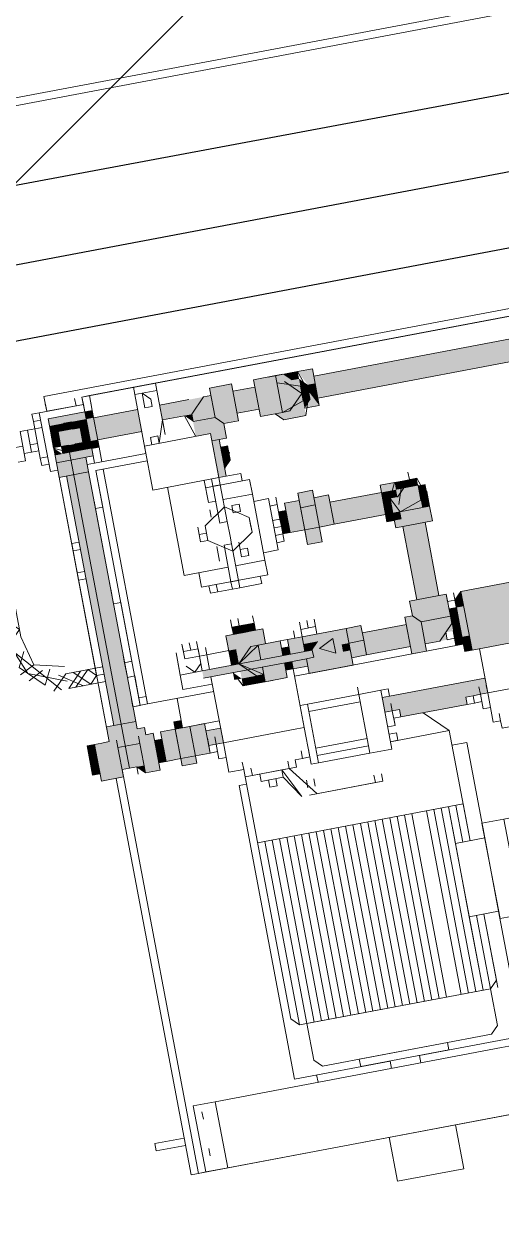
# Model space of a CAD drawing. Extents: x 407440 to 411585, y 6041728 to 6045069.
# Drawn here: x 408199.51 to 408203.18, y 6044202.07 to 6044211.25 of the extents above; entities that cross this region are included whole.
import ezdxf

# ---------------------------------------------------------------- set-up
doc = ezdxf.new("R2010")
doc.units = 0
doc.header["$LTSCALE"] = 5
doc.linetypes.add('foc-TIELINE', pattern=[1.875, 1.25, -0.625])
doc.layers.add('P-PROPOSED-EXISTING-H', color=59, linetype='Continuous')
doc.layers.add('T-TIE', color=201, linetype='foc-TIELINE')

# ---------------------------------------------------------------- blocks, each defined once
blk = doc.blocks.new('P-RIG-877')
at = {"layer": 'T-TIE', "linetype": 'ByBlock', "lineweight": 25}
for points in [[(3.2261, -24.2129), (3.1113, -24.2129), (3.1113, -19.4254), (2.5143, -19.4254), (2.5143, -19.1499), (2.5143, -19.3106), (3.2261, -19.3106), (3.2261, -33.0186), (1.791, -33.0186)], [(6.8884, -20.7457), (6.8884, -19.3106), (3.2261, -19.3106), (3.2261, -33.0186), (4.2364, -33.0186)], [(3.2261, -24.3851), (3.3409, -24.3851), (3.3409, -27.1864), (4.6267, -27.1864), (4.6267, -27.3012), (3.3409, -27.3012), (3.3409, -32.9038), (4.1905, -32.9038), (4.1905, -33.0186), (5.0286, -33.3286), (5.0171, -33.3286), (5.0286, -33.3286)], [(0.9873, -33.3286), (0.9988, -33.3286), (1.8369, -33.0186), (1.8369, -32.8923), (3.0998, -32.8923), (3.1113, -27.6112), (1.8025, -27.6112), (1.8025, -27.4963), (3.1113, -27.4963), (3.1113, -25.3609), (3.2261, -25.3609)]]:
    blk.add_lwpolyline(points, dxfattribs=at)
at = {"layer": 'T-TIE', "linetype": 'ByBlock', "lineweight": 18}
for points in [[(3.5475, -30.4469), (3.4557, -30.4469), (3.4557, -30.378), (3.4557, -30.3895), (3.4557, -30.4354), (3.4327, -30.4354), (3.4327, -27.5308), (3.5016, -27.5308), (3.4557, -27.5308), (3.4442, -27.5308)], [(3.4327, -27.5308), (3.4327, -30.4354), (3.4557, -30.4354), (3.4557, -30.3895), (3.4442, -30.3895)], [(4.6497, -30.4354), (4.6497, -27.5308), (3.8805, -27.5308), (3.9494, -27.5308), (4.6497, -27.5308), (4.6497, -28.2082), (4.5464, -28.2082), (4.5464, -28.2426), (4.5464, -28.6903), (4.6497, -28.6903), (4.6497, -28.2426), (4.6497, -28.2082)], [(3.892, -27.5308), (4.6497, -27.5308), (4.6497, -30.4354), (4.0297, -30.4354)], [(3.4442, -30.3665), (3.4442, -30.378), (3.4442, -27.5882), (3.4327, -27.5882)], [(3.4672, -30.3665), (3.4442, -30.3665), (3.4442, -27.6915), (3.4442, -27.6686), (3.4442, -27.6571), (3.4442, -27.5882), (3.4672, -27.5882), (3.4557, -27.5997)], [(2.0665, -31.1128), (2.0665, -27.7834), (2.985, -27.7834), (2.985, -32.1116), (2.0665, -32.1116), (2.0665, -32.0772)], [(4.6497, -29.8958), (4.6497, -29.9303), (4.6497, -30.378), (4.5464, -30.378), (4.5464, -29.9303), (4.5464, -29.8958), (4.6497, -29.8958), (4.6497, -28.7248), (4.5464, -28.7248), (4.5464, -28.6903), (4.6497, -28.6903), (4.6497, -28.7248)], [(3.846, -29.184), (3.846, -29.8614)], [(3.9379, -29.184), (3.9379, -29.8614)], [(3.4787, -30.0221), (3.4787, -29.6318)], [(3.5131, -30.0221), (3.5131, -29.6318)], [(4.0986, -29.7466), (4.0871, -29.7466), (4.0527, -29.7466), (4.0412, -29.7466), (4.0527, -29.7466), (4.0642, -29.7466), (4.0642, -29.8384), (4.0527, -29.8384), (4.0527, -29.8499), (4.0068, -29.8499), (4.0068, -29.7351)], [(4.2019, -29.8614), (4.2019, -29.8384), (4.3627, -29.8384), (4.3627, -29.8614), (4.2019, -29.8614), (4.2019, -29.8958), (4.3512, -29.8958), (4.3512, -29.8614)], [(3.9379, -29.8499), (4.0068, -29.8499), (4.0068, -29.8614), (3.9953, -29.8614)], [(3.9838, -29.9991), (3.9838, -29.8499)], [(4.0297, -29.8614), (4.0297, -29.8499), (4.0297, -29.8614), (4.0068, -29.8614), (4.0068, -29.8499), (3.9953, -29.8499)], [(4.0183, -29.8729), (4.0068, -29.8729), (4.0183, -29.8729), (4.0183, -29.8614), (4.0183, -29.8729), (4.0183, -29.8843), (4.0068, -29.8843), (4.0068, -29.8729), (4.0068, -29.8614), (4.0068, -29.8729)], [(3.846, -29.8729), (3.869, -29.8729), (3.8575, -29.8729), (3.8575, -29.8843), (3.846, -29.8843), (3.846, -29.9417), (3.869, -29.9417)], [(3.869, -29.8843), (3.869, -29.8729), (3.8805, -29.8729), (3.8805, -29.8843), (3.846, -29.8843)], [(3.869, -29.8729), (3.8575, -29.8729)], [(3.869, -29.8729), (3.8575, -29.8729)], [(3.869, -29.8729), (3.8575, -29.8729)], [(3.869, -29.8729), (3.8575, -29.8729)], [(3.9034, -29.8843), (3.9149, -29.8843), (3.9264, -29.8843), (3.9264, -29.8729), (3.8805, -29.8729)], [(3.9034, -29.8958), (3.9149, -29.8958), (3.9149, -29.8843), (3.9149, -29.8729), (3.9034, -29.8729), (3.9149, -29.8729), (3.9034, -29.8729), (3.9149, -29.8729), (3.9034, -29.8729), (3.9149, -29.8729), (3.9034, -29.8729)], [(3.6853, -29.9303), (3.6624, -29.9073), (3.6853, -29.8843), (3.7083, -29.8843), (3.7312, -29.8843), (3.7312, -29.9417), (3.7083, -29.9417), (3.7083, -29.8843)], [(3.6968, -29.8843), (3.6624, -29.8958), (3.6624, -29.9188), (3.6968, -29.9303)], [(3.846, -29.8958), (3.7312, -29.8958)], [(3.8805, -29.9303), (3.8805, -29.8843), (3.892, -29.8843), (3.9149, -29.9073), (3.9149, -29.9303)], [(3.9149, -29.8843), (3.9034, -29.8843), (3.9149, -29.8843)], [(4.0183, -29.8843), (4.0183, -29.9877), (4.0068, -29.9877)], [(4.0757, -29.9188), (4.0757, -29.8958), (4.2249, -29.8958)], [(4.2134, -29.8958), (4.2019, -29.8958)], [(4.5464, -30.0566), (4.5349, -30.0566), (4.5349, -29.8958), (4.3397, -29.8958)], [(3.6624, -29.9073), (3.6509, -29.9073)], [(3.6624, -29.9188), (3.6624, -29.9303), (3.6624, -29.9532), (3.7198, -29.9532), (3.7198, -29.9417)], [(4.0297, -30.2747), (4.0297, -30.2632), (4.0297, -30.2747), (4.0068, -30.2747), (4.0068, -30.2632), (4.0527, -30.2632), (4.0527, -30.2402), (4.0642, -30.2402), (4.443, -30.2402), (4.4545, -30.2288), (4.4545, -29.9303), (4.4545, -30.2173), (4.5119, -30.2173), (4.5234, -30.2058), (4.5234, -29.9417), (4.5119, -29.9303), (4.4545, -29.9303), (4.443, -29.9188), (4.3397, -29.9188), (4.4545, -29.9188), (4.3397, -29.9188)], [(4.0527, -29.9188), (4.0183, -29.9532)], [(4.0527, -30.0106), (4.0527, -29.9188), (4.2249, -29.9188), (4.1675, -29.9188), (4.1675, -30.2402)], [(4.2249, -29.9188), (4.1675, -29.9188)], [(3.846, -29.9303), (3.7312, -29.9303)], [(4.2249, -29.9303), (4.1675, -29.9303)], [(4.4545, -29.9303), (4.3397, -29.9303)], [(3.7083, -30.0336), (3.7083, -29.9532), (3.6738, -29.9532), (3.6738, -30.0336)], [(3.7083, -29.9417), (3.6853, -29.9417)], [(3.8805, -30.0221), (3.8805, -29.9532)], [(3.9149, -30.0221), (3.9149, -29.9532)], [(4.2249, -29.9417), (4.1675, -29.9417), (4.4545, -29.9417), (4.3397, -29.9417)], [(4.4545, -29.9532), (4.1675, -29.9532)], [(4.4545, -29.9647), (4.1675, -29.9647)], [(4.4545, -29.9762), (4.1675, -29.9762)], [(3.9723, -29.9991), (3.9723, -30.0106), (3.9723, -30.0451), (4.0527, -30.0451), (4.0642, -30.0451), (4.0642, -30.1254), (4.0642, -30.1369), (4.0527, -30.1369), (4.0068, -30.1369), (4.0068, -30.1484), (4.0068, -30.2632), (4.0068, -30.2747), (3.9953, -30.2747)], [(4.0642, -30.0451), (4.0642, -30.0106), (3.9723, -30.0106), (3.9723, -29.9991), (3.9838, -29.9991), (3.9838, -30.0106), (3.9838, -29.9991), (3.9838, -30.0106)], [(4.0183, -29.9991), (4.0297, -29.9991), (4.0297, -30.0106), (4.0297, -29.9991), (4.0068, -29.9991), (4.0068, -30.0106), (4.0068, -29.9991), (3.9953, -29.9991)], [(4.0412, -29.9991), (4.0412, -30.0106), (4.0412, -29.9991), (4.0527, -29.9991)], [(4.0527, -29.9991), (4.0527, -30.0106), (4.0527, -29.9991)], [(4.4545, -29.9991), (4.1675, -29.9991), (4.4545, -29.9991)], [(4.4545, -30.0106), (4.1675, -30.0106)], [(3.4672, -30.0451), (3.4672, -30.0221), (3.5246, -30.0221), (3.5246, -30.0451)], [(3.869, -30.0451), (3.869, -30.0221), (3.892, -30.0221), (3.892, -30.0451)], [(3.892, -30.0221), (3.9149, -30.0221), (3.9149, -30.0451)], [(4.6497, -30.0221), (4.7186, -30.0221)], [(4.6497, -30.1254), (4.7186, -30.1254), (4.7186, -30.0221), (4.7186, -30.1254)], [(3.4672, -30.091), (3.4672, -30.0451), (3.5016, -30.0336), (3.5361, -30.0451), (3.5361, -30.0795), (3.5246, -30.091)], [(3.5016, -30.0451), (3.5246, -30.068), (3.5246, -30.0795), (3.4672, -30.0795), (3.4672, -30.068)], [(3.4672, -30.0795), (3.4672, -30.114), (3.5246, -30.114), (3.5246, -30.0795), (3.5131, -30.0451), (3.4901, -30.0451), (3.4787, -30.0795)], [(3.4901, -30.0451), (3.5016, -30.0451), (3.4787, -30.068)], [(3.6624, -30.0566), (3.6624, -30.0336), (3.7083, -30.0336), (3.7083, -30.0566), (3.7083, -30.0795), (3.7083, -30.1025)], [(3.892, -30.114), (3.869, -30.114), (3.869, -30.0451), (3.9264, -30.0451), (3.9264, -30.114), (3.9034, -30.114)], [(4.0642, -30.1254), (3.9723, -30.1254), (3.9723, -30.0451), (3.9609, -30.0451)], [(3.9723, -30.1369), (3.9723, -30.1254), (3.9723, -30.0451)], [(3.9838, -30.1254), (3.9838, -30.0451)], [(4.0412, -30.1254), (4.0412, -30.0451)], [(4.0527, -30.1254), (4.0527, -30.0451)], [(4.0986, -30.0336), (4.1101, -30.0336), (4.1101, -30.1484), (4.1101, -30.0451), (4.0986, -30.0451)], [(4.1101, -30.0336), (4.1101, -30.0451)], [(4.4545, -30.0336), (4.1675, -30.0336)], [(4.4545, -30.0451), (4.1675, -30.0451), (4.4545, -30.0451)], [(3.6738, -30.0566), (3.6738, -30.0795)], [(4.4545, -30.0566), (4.1675, -30.0566), (4.4545, -30.0566)], [(3.6509, -30.0795), (3.6624, -30.0795), (3.7198, -30.0795), (3.7083, -30.0795)], [(3.6624, -30.0795), (3.6624, -30.1025), (3.7083, -30.1025), (3.7083, -30.114), (3.7083, -30.1254)], [(3.6738, -30.114), (3.6738, -30.1025)], [(3.8575, -30.114), (3.8575, -30.091), (3.846, -30.091), (3.8575, -30.091), (3.869, -30.091)], [(3.8575, -30.1025), (3.846, -30.1025)], [(3.9034, -30.1025), (3.892, -30.1025), (3.892, -30.114), (3.892, -30.2747), (3.8805, -30.2747)], [(3.8805, -30.1025), (3.892, -30.1025), (3.9034, -30.1025), (3.9034, -30.114), (3.9034, -30.2747)], [(4.5464, -30.1025), (4.5349, -30.1025), (4.5349, -30.2517), (4.0757, -30.2517), (4.0757, -30.2402)], [(4.4545, -30.091), (4.1675, -30.091), (4.4545, -30.091)], [(4.4545, -30.1025), (4.1675, -30.1025)], [(3.4787, -30.1484), (3.4787, -30.114)], [(3.5131, -30.1484), (3.5131, -30.114)], [(3.6509, -30.114), (3.6624, -30.114), (3.6853, -30.114)], [(3.6624, -30.114), (3.6624, -30.1254), (3.6624, -30.114)], [(3.6853, -30.1254), (3.6853, -30.114), (3.6968, -30.114), (3.7083, -30.114), (3.7198, -30.114), (3.7198, -30.1254)], [(3.6968, -30.114), (3.6968, -30.1254)], [(3.869, -30.114), (3.869, -30.1369), (3.892, -30.1369)], [(3.9034, -30.1369), (3.9149, -30.1369), (3.9149, -30.114)], [(4.4545, -30.114), (4.1675, -30.114), (4.4545, -30.114)], [(3.7312, -30.1484), (3.7312, -30.1254), (3.6509, -30.1254), (3.6509, -30.1484)], [(3.8575, -30.1254), (3.869, -30.1254)], [(3.8805, -30.1484), (3.8805, -30.1369), (3.869, -30.1369), (3.869, -30.1484), (3.892, -30.1484)], [(3.9149, -30.1484), (3.9149, -30.1369), (4.0068, -30.1369), (3.9953, -30.1369)], [(4.0642, -30.2402), (4.0642, -30.1599), (4.0527, -30.1599), (4.0527, -30.1484), (4.0527, -30.1369), (4.0412, -30.1369)], [(4.1101, -30.1369), (4.0642, -30.1714), (4.0642, -30.1828), (4.1101, -30.1599), (4.0757, -30.1828), (4.0757, -30.2173), (4.0642, -30.2173)], [(4.0986, -30.1369), (4.0871, -30.1369)], [(4.4545, -30.1369), (4.1675, -30.1369)], [(3.5475, -30.1943), (3.5475, -30.1714), (3.5246, -30.1714), (3.5246, -30.1484), (3.4672, -30.1484), (3.4672, -30.1828), (3.5131, -30.1828)], [(3.6394, -30.1484), (3.6164, -30.1484), (3.6164, -30.2173)], [(3.6394, -30.1943), (3.6394, -30.1484), (3.7427, -30.1484), (3.7427, -30.1943)], [(3.7427, -30.2517), (3.7657, -30.2517), (3.7657, -30.1484), (3.7427, -30.1484)], [(3.869, -30.1484), (3.869, -30.1828), (3.892, -30.1828)], [(3.9034, -30.1828), (3.9264, -30.1828), (3.9264, -30.1484), (3.9034, -30.1484)], [(4.0527, -30.1484), (4.0412, -30.1484)], [(4.0986, -30.1484), (4.0871, -30.1484)], [(4.1101, -30.1484), (4.1101, -30.1484)], [(4.4545, -30.1484), (4.1675, -30.1484)], [(3.5246, -30.1714), (3.5131, -30.1828), (3.5131, -30.2173), (3.5016, -30.2173), (3.4787, -30.1943), (3.4787, -30.1828)], [(3.5935, -30.1828), (3.5705, -30.1714), (3.559, -30.1828)], [(3.5935, -30.1943), (3.6049, -30.1943), (3.6049, -30.1599)], [(3.6164, -30.1599), (3.6049, -30.1599), (3.6164, -30.1599)], [(3.6624, -30.1828), (3.6624, -30.1714), (3.6509, -30.1714), (3.6509, -30.1828), (3.6624, -30.1828), (3.6509, -30.1828)], [(3.6853, -30.1599), (3.6968, -30.1599), (3.6853, -30.1599)], [(3.7198, -30.1828), (3.7312, -30.1828), (3.7312, -30.1714), (3.7198, -30.1714), (3.7198, -30.1828), (3.7083, -30.1828)], [(3.7657, -30.1599), (3.7772, -30.1599), (3.7772, -30.1943), (3.7657, -30.1943), (3.7657, -30.2058), (3.7772, -30.2058)], [(3.7772, -30.1599), (3.7657, -30.1599), (3.7772, -30.1599)], [(3.869, -30.1714), (3.846, -30.1714), (3.846, -30.2288), (3.8805, -30.2288), (3.8805, -30.2173)], [(3.9264, -30.1714), (3.9264, -30.2173), (3.9034, -30.2288)], [(4.4545, -30.1599), (4.1675, -30.1599)], [(4.4545, -30.1714), (4.1675, -30.1714)], [(3.5361, -30.2976), (3.5361, -30.1943), (3.6049, -30.1943), (3.6049, -30.2976), (3.5361, -30.2976), (3.5475, -30.2976), (3.4557, -30.2976), (3.4442, -30.2976), (3.4442, -30.2632), (3.4557, -30.2632)], [(3.6049, -30.1828), (3.5475, -30.1828)], [(3.5705, -30.1828), (3.5705, -30.1828)], [(3.5705, -30.1828), (3.5705, -30.1828)], [(3.6049, -30.2058), (3.6164, -30.2058), (3.6738, -30.2058), (3.6738, -30.1943), (3.6164, -30.1943), (3.6049, -30.1943)], [(3.6164, -30.2058), (3.6164, -30.1943), (3.6164, -30.2058)], [(3.7083, -30.1943), (3.6968, -30.1943), (3.6738, -30.1943), (3.6968, -30.1943)], [(3.7772, -30.1943), (3.7772, -30.2058), (3.7772, -30.2288), (3.7772, -30.2402), (3.7657, -30.2402)], [(3.8231, -30.2058), (3.8346, -30.2058), (3.8346, -30.1828), (3.8231, -30.1828), (3.8346, -30.1828), (3.846, -30.1828)], [(3.8346, -30.1828), (3.846, -30.1828), (3.8346, -30.1828)], [(3.846, -30.1943), (3.8346, -30.1943), (3.8346, -30.1828), (3.846, -30.1828), (3.8346, -30.1828)], [(4.0642, -30.1828), (4.0757, -30.1828), (4.0642, -30.1828), (4.0642, -30.2288), (4.0527, -30.2288)], [(4.0757, -30.1943), (4.0871, -30.1943), (4.0871, -30.2058), (4.0757, -30.2058)], [(4.0757, -30.1943), (4.0871, -30.1943), (4.0757, -30.1943)], [(4.0871, -30.1943), (4.0871, -30.2058)], [(4.4545, -30.1828), (4.1675, -30.1828)], [(4.4545, -30.1943), (4.1675, -30.1943)], [(3.6049, -30.2173), (3.6394, -30.2173), (3.6394, -30.2058)], [(3.7427, -30.2058), (3.7427, -30.2747), (3.6049, -30.2747)], [(3.8346, -30.2058), (3.846, -30.2058)], [(4.4545, -30.2058), (4.1675, -30.2058)], [(3.4787, -30.2632), (3.4787, -30.2173)], [(3.5361, -30.2173), (3.5016, -30.2288), (3.5016, -30.2632), (3.5361, -30.2747), (3.5246, -30.2747), (3.5246, -30.2862), (3.5361, -30.2862)], [(3.6624, -30.2173), (3.6509, -30.2173)], [(3.6738, -30.2402), (3.6853, -30.2402), (3.6968, -30.2402), (3.6968, -30.2288), (3.6853, -30.2288), (3.6853, -30.2402)], [(3.7198, -30.2173), (3.7312, -30.2173), (3.7198, -30.2173), (3.7083, -30.2173)], [(3.7772, -30.2288), (3.7657, -30.2288)], [(3.846, -30.2173), (3.8346, -30.2173), (3.8231, -30.2173)], [(3.8805, -30.2632), (3.869, -30.2632), (3.892, -30.2632), (3.869, -30.2632), (3.869, -30.2288)], [(3.892, -30.2288), (3.8805, -30.2288)], [(4.4545, -30.2173), (4.1675, -30.2173), (4.4545, -30.2173)], [(4.4545, -30.2288), (4.1675, -30.2288), (4.4545, -30.2288)], [(4.5464, -30.2173), (4.5349, -30.2173)], [(3.4557, -30.2976), (3.4557, -30.2632), (3.5246, -30.2632)], [(3.5131, -30.2632), (3.5016, -30.2632)], [(3.559, -30.3665), (3.9264, -30.3665), (3.9264, -30.2632), (3.9264, -30.3665), (3.9149, -30.3665), (3.9149, -30.378), (3.9264, -30.378), (3.559, -30.378), (3.6164, -30.378), (3.6164, -30.3895), (3.6049, -30.3895)], [(3.8575, -30.2632), (3.869, -30.2632), (3.869, -30.2747), (3.8575, -30.2747), (3.8805, -30.2747), (3.892, -30.2862), (3.8805, -30.2976)], [(3.869, -30.2747), (3.892, -30.2747), (3.892, -30.3091), (3.869, -30.3091), (3.8575, -30.3091), (3.8805, -30.3091), (3.892, -30.3091), (3.9034, -30.3091), (3.9149, -30.3091), (3.9149, -30.2976), (3.9149, -30.2632), (3.9034, -30.2632), (3.9149, -30.2632), (3.9034, -30.2632), (4.0068, -30.2632), (3.9953, -30.2632)], [(3.9723, -30.2632), (3.9723, -30.3206), (3.9264, -30.3206)], [(3.9838, -30.2632), (3.9838, -30.2862)], [(3.8575, -30.2976), (3.846, -30.2976), (3.869, -30.2976), (3.869, -30.2747), (3.846, -30.2747)], [(3.8575, -30.2976), (3.8575, -30.2747), (3.8575, -30.2976)], [(4.0068, -30.2862), (3.9953, -30.2862)], [(3.5475, -30.2976), (3.5475, -30.378), (3.5475, -30.3895), (3.5475, -30.378), (3.5246, -30.378), (3.5246, -30.3665), (3.4672, -30.3665), (3.4672, -30.378), (3.5361, -30.378), (3.5361, -30.4354), (3.4672, -30.4354), (3.4672, -30.378), (3.4672, -30.3665), (3.4557, -30.3665)], [(3.4787, -30.3665), (3.4787, -30.2976)], [(3.5131, -30.3665), (3.5131, -30.2976)], [(3.559, -30.378), (3.559, -30.2976)], [(3.9609, -30.3206), (3.9609, -30.3321), (4.0297, -30.3321), (4.0297, -30.3091), (3.9723, -30.3091)], [(3.9609, -30.3321), (3.9723, -30.3321), (3.9723, -30.3551), (4.0183, -30.3551), (4.0183, -30.3665), (4.0183, -30.3551), (4.0183, -30.3321)], [(3.869, -30.4354), (3.8575, -30.4469), (3.8805, -30.4699), (3.8575, -30.4469), (3.869, -30.4354), (3.869, -30.4239), (3.869, -30.4354), (3.8805, -30.4469), (3.8575, -30.4699), (3.8805, -30.4469), (3.869, -30.4354), (3.5475, -30.4354), (3.5475, -30.4469), (3.4557, -30.4469), (3.4557, -30.378), (3.4442, -30.378), (3.4672, -30.378), (3.4672, -30.4354), (3.5361, -30.4354), (3.559, -30.4354), (3.559, -30.3895), (3.9494, -30.3895), (3.9494, -30.4354), (3.9609, -30.4354), (3.9723, -30.4354), (3.9723, -30.4469), (3.9723, -30.4584), (4.0297, -30.4584), (4.0297, -30.4239), (4.0183, -30.4239)], [(3.5246, -30.3665), (3.5475, -30.3665)], [(3.5361, -30.378), (3.5246, -30.378)], [(3.6279, -30.3895), (3.6164, -30.3895), (3.7657, -30.3895), (3.7657, -30.378), (3.8575, -30.378), (3.8575, -30.3895), (3.8805, -30.3895), (3.8805, -30.378), (3.9264, -30.378), (3.9149, -30.378), (3.9264, -30.378), (3.9264, -30.3895), (3.9149, -30.3895)], [(3.9264, -30.3665), (3.9264, -30.3895)], [(3.9723, -30.3895), (3.9838, -30.3895), (4.0297, -30.3895), (4.0297, -30.3665), (3.9723, -30.3665), (3.9723, -30.378), (3.9609, -30.378), (3.9609, -30.3895), (3.9494, -30.3895)], [(4.0297, -30.3895), (4.0183, -30.401), (4.0183, -30.4239), (4.6497, -30.4239), (4.6497, -30.4125), (4.5464, -30.4125), (4.5464, -30.378), (4.6497, -30.378), (4.6497, -30.4125)], [(3.846, -30.3895), (3.8575, -30.3895), (3.8805, -30.3895), (3.869, -30.3895), (3.8805, -30.3895)], [(4.0297, -30.4239), (3.9838, -30.4239), (3.9838, -30.401), (3.9838, -30.3895)], [(4.0183, -30.4125), (3.5246, -30.4125), (3.5131, -30.4354), (3.4901, -30.4354), (3.4787, -30.4125)], [(4.0297, -30.401), (4.0183, -30.401)], [(4.5693, -30.401), (4.5578, -30.401)], [(4.6267, -30.401), (4.6153, -30.401)], [(3.5016, -30.4239), (3.4901, -30.4239)], [(3.9494, -30.4239), (3.559, -30.4239)], [(3.6738, -30.4239), (3.6738, -30.4354), (3.6624, -30.4354), (3.6624, -30.4239)], [(3.7198, -30.4239), (3.7198, -30.4354), (3.7083, -30.4354), (3.7083, -30.4239)], [(3.9838, -30.4239), (3.9723, -30.4239)], [(3.4557, -30.4354), (3.4442, -30.4354)], [(3.5361, -30.4584), (3.5246, -30.4584), (3.5246, -30.4469), (3.5246, -30.4584)], [(3.892, -30.4354), (3.9723, -30.4354), (3.5475, -30.4354), (3.5361, -30.4354), (3.5475, -30.4354)], [(3.5361, -30.4469), (3.5361, -30.4584), (3.5361, -30.4469)], [(3.6738, -30.4354), (3.7083, -30.4354)], [(4.6038, -30.4354), (4.6038, -30.4813), (4.5923, -30.4813), (4.5923, -30.4354)], [(3.9838, -30.4584), (3.9723, -30.4584)], [(3.9838, -30.4699), (3.9723, -30.4699)], [(3.9838, -30.4699), (3.9953, -30.4699), (3.9838, -30.4699)], [(4.0068, -30.4699), (3.9953, -30.4699), (4.0068, -30.4699)], [(4.0183, -30.4584), (4.0068, -30.4584)], [(4.0068, -30.4584), (4.0183, -30.4584)], [(4.0183, -30.4584), (4.0068, -30.4584)], [(4.0183, -30.4699), (4.0068, -30.4699)], [(3.5246, -30.4928), (3.5246, -30.4813), (3.5016, -30.4813), (3.5246, -30.4813), (3.5246, -30.4928)], [(3.6738, -30.5387), (3.7886, -30.5387), (3.8346, -30.5273), (3.846, -30.4813)], [(3.869, -30.4813), (3.846, -30.5387), (3.7886, -30.5617), (3.8001, -30.5617), (3.8805, -30.4928), (3.8001, -30.5617), (3.7772, -30.5387), (3.7542, -30.5617), (3.7312, -30.5387), (3.7083, -30.5617), (3.6853, -30.5387)]]:
    blk.add_lwpolyline(points, dxfattribs=at)
for points in [[(2.9735, -29.1151), (2.9735, -30.4125), (2.078, -30.4125), (2.078, -29.1151)], [(4.0412, -29.8384), (4.0527, -29.8384)], [(3.846, -29.8614), (3.8575, -29.8729), (3.9379, -29.8729), (3.9379, -29.8614)], [(3.8575, -29.8729), (3.869, -29.8729)], [(3.8575, -29.8729), (3.869, -29.8729)], [(3.9149, -29.8729), (3.869, -29.8729), (3.9149, -29.8729), (3.869, -29.8729), (3.9149, -29.8729), (3.869, -29.8729), (3.9149, -29.8729), (3.869, -29.8729)], [(3.9264, -29.8729), (3.9264, -30.1369)], [(3.6968, -29.8958), (3.6738, -29.8958), (3.6624, -29.9303), (3.6853, -29.9417), (3.7083, -29.9303)], [(4.3397, -29.8958), (4.2249, -29.8958), (4.2249, -29.9417), (4.3397, -29.9417)], [(3.9264, -29.9532), (3.9264, -29.9303), (3.8805, -29.9303), (3.869, -29.9417), (3.869, -29.9532)], [(4.0183, -29.9991), (4.0183, -29.9877), (4.0068, -29.9877), (4.0068, -29.9991), (4.0068, -29.9877), (4.0183, -29.9877)], [(4.5234, -30.1484), (4.5349, -30.1484), (4.5349, -30.0106), (4.5234, -30.0106)], [(4.1675, -30.0221), (4.4545, -30.0221)], [(3.7312, -30.0795), (3.7312, -30.0566), (3.6509, -30.0566), (3.6509, -30.0795)], [(3.892, -30.091), (3.9034, -30.068), (3.8805, -30.068)], [(4.1675, -30.068), (4.4545, -30.068)], [(4.1675, -30.0795), (4.4545, -30.0795)], [(3.846, -30.114), (3.869, -30.114), (3.8575, -30.114)], [(3.8575, -30.1254), (3.869, -30.1254)], [(4.1675, -30.1254), (4.4545, -30.1254)], [(3.7198, -30.1943), (3.6968, -30.1599), (3.6738, -30.1599), (3.6509, -30.1943), (3.6738, -30.2288), (3.6968, -30.2288)], [(3.6738, -30.1599), (3.6853, -30.1599)], [(4.0527, -30.1714), (4.0642, -30.1714)], [(3.7083, -30.2058), (3.7657, -30.2058), (3.7657, -30.1943), (3.7083, -30.1943)], [(3.846, -30.2058), (3.8346, -30.2058), (3.8346, -30.2173), (3.846, -30.2173), (3.846, -30.1828)], [(3.9149, -30.1828), (3.9149, -30.1943), (3.892, -30.2173), (3.869, -30.1943), (3.869, -30.1828), (3.892, -30.2173)], [(3.6509, -30.2173), (3.6624, -30.2173)], [(3.8346, -30.2173), (3.846, -30.2173)], [(4.0412, -30.2402), (4.0527, -30.2402)], [(3.4787, -30.2747), (3.4672, -30.2747), (3.4557, -30.2862), (3.4787, -30.2862)], [(3.846, -30.2862), (3.8575, -30.2862)], [(4.0183, -30.3321), (4.0183, -30.3091), (4.0183, -30.2862), (3.9723, -30.2862), (3.9723, -30.3091), (3.9723, -30.3321), (4.0297, -30.3321)], [(4.0068, -30.2862), (4.0183, -30.2862), (4.0183, -30.2747), (4.0183, -30.2862), (4.0068, -30.2862), (4.0068, -30.2747)], [(4.0068, -30.2862), (4.0183, -30.2862)], [(3.9838, -30.3551), (3.9838, -30.3665)], [(3.4672, -30.378), (3.4557, -30.378)], [(3.4787, -30.4125), (3.4901, -30.3895), (3.5131, -30.3895), (3.5246, -30.4125), (3.5131, -30.4354), (3.4901, -30.4354)], [(3.5131, -30.4239), (3.5131, -30.4125), (3.5246, -30.4125), (3.5131, -30.401), (3.5131, -30.3895), (3.4901, -30.3895), (3.4901, -30.401), (3.4787, -30.401), (3.4787, -30.4125), (3.4901, -30.4239)], [(3.5361, -30.3895), (3.5475, -30.3895)], [(3.559, -30.3895), (3.5475, -30.3895), (3.5361, -30.3895)], [(3.7427, -30.3895), (3.7542, -30.3895)], [(3.4901, -30.4239), (3.5131, -30.4239), (3.5016, -30.4239)], [(3.8805, -30.4813), (3.8805, -30.4239), (3.8805, -30.4813), (3.8575, -30.4584)], [(3.8575, -30.4813), (3.8575, -30.4239), (3.8575, -30.4813), (3.8805, -30.5043)], [(3.4672, -30.4584), (3.4787, -30.4584), (3.4672, -30.4584), (3.4557, -30.4584), (3.4557, -30.4469), (3.4557, -30.4584)], [(3.5246, -30.4584), (3.4787, -30.4584), (3.4787, -30.4469), (3.4787, -30.4584), (3.4672, -30.4584), (3.4672, -30.4469), (3.4672, -30.4584), (3.4787, -30.4584), (3.4787, -30.4469), (3.4787, -30.4584)], [(3.5131, -30.4699), (3.5131, -30.4584), (3.4787, -30.4584), (3.4787, -30.4699)], [(3.5131, -30.4699), (3.5131, -30.4813), (3.5131, -30.4699), (3.4787, -30.4699), (3.4787, -30.4584), (3.5131, -30.4584)], [(3.5016, -30.4928), (3.5016, -30.4813), (3.4787, -30.4813), (3.4787, -30.4699), (3.4787, -30.4813), (3.5016, -30.4813)], [(3.5016, -30.4584), (3.5131, -30.4584), (3.5016, -30.4584), (3.5016, -30.4699)], [(3.8805, -30.4584), (3.8575, -30.4928)], [(3.9723, -30.4699), (3.9723, -30.4584), (3.9838, -30.4584), (3.9838, -30.4699)], [(3.9723, -30.4584), (3.9838, -30.4584)], [(3.9723, -30.4584), (3.9838, -30.4584)], [(3.9838, -30.4699), (3.9723, -30.4699)], [(3.9838, -30.4584), (4.0068, -30.4584), (3.9838, -30.4584), (4.0068, -30.4584), (3.9838, -30.4584), (4.0183, -30.4584), (3.9838, -30.4584), (4.0183, -30.4584)], [(4.0068, -30.4584), (4.0183, -30.4584), (4.0183, -30.4699), (4.0068, -30.4699)], [(3.869, -30.5158), (3.846, -30.5043), (3.869, -30.5158), (3.8346, -30.5502), (3.8116, -30.5387), (3.8346, -30.5502)], [(3.8575, -30.5387), (3.846, -30.5158)], [(3.846, -30.5502), (3.8346, -30.5273)]]:
    blk.add_lwpolyline(points, close=True, dxfattribs=at)
at = {"layer": 'T-TIE', "linetype": 'ByBlock', "lineweight": 18, "transparency": 33554559}
for points in [[(3.846, -29.8614), (3.9379, -29.184), (3.9379, -29.8614)], [(3.846, -29.8614), (3.846, -29.184), (3.9379, -29.184)], [(3.4787, -30.0221), (3.5131, -29.6318), (3.5131, -30.0221)], [(3.4787, -30.0221), (3.4787, -29.6318), (3.5131, -29.6318)], [(3.846, -29.8614), (3.8575, -29.8614), (3.8575, -29.8729)], [(3.8575, -29.8729), (3.869, -29.8614), (3.869, -29.8729)], [(3.8575, -29.8729), (3.8575, -29.8614), (3.869, -29.8614)], [(3.869, -29.8729), (3.9149, -29.8614), (3.9149, -29.8729)], [(3.869, -29.8729), (3.869, -29.8614), (3.9149, -29.8614)], [(3.9149, -29.8729), (3.9379, -29.8614), (3.9379, -29.8729)], [(3.9149, -29.8729), (3.9149, -29.8614), (3.9379, -29.8614)], [(3.9838, -30.0106), (4.0068, -29.8499), (4.0068, -30.0106)], [(3.9838, -30.0106), (3.9838, -29.8499), (4.0068, -29.8499)], [(3.869, -29.8843), (3.8805, -29.8729), (3.8805, -29.8843)], [(3.869, -29.8843), (3.869, -29.8729), (3.8805, -29.8729)], [(3.8805, -29.8843), (3.892, -29.8729), (3.892, -29.8843)], [(3.8805, -29.8843), (3.8805, -29.8729), (3.892, -29.8729)], [(3.892, -29.8843), (3.9034, -29.8729), (3.9034, -29.8843)], [(3.892, -29.8843), (3.892, -29.8729), (3.9034, -29.8729)], [(3.9034, -29.8843), (3.9149, -29.8729), (3.9149, -29.8843)], [(3.9034, -29.8843), (3.9034, -29.8729), (3.9149, -29.8729)], [(3.9149, -29.8843), (3.9264, -29.8729), (3.9264, -29.8843)], [(3.9149, -29.8843), (3.9149, -29.8729), (3.9264, -29.8729)], [(3.6624, -29.9073), (3.6738, -29.8958), (3.6738, -29.9073)], [(3.6624, -29.9073), (3.6624, -29.8958), (3.6738, -29.8958)], [(3.6624, -29.9073), (3.6624, -29.8958), (3.6738, -29.8958)], [(3.6738, -29.8958), (3.6853, -29.8843), (3.6853, -29.8958)], [(3.6738, -29.8958), (3.6738, -29.8843), (3.6853, -29.8843)], [(3.6738, -29.9303), (3.6853, -29.8958), (3.6853, -29.9303)], [(3.6738, -29.9303), (3.6738, -29.8958), (3.6853, -29.8958)], [(3.6853, -29.8958), (3.6968, -29.8843), (3.6968, -29.8958)], [(3.6853, -29.8958), (3.6853, -29.8843), (3.6968, -29.8843)], [(3.6853, -29.9417), (3.6968, -29.8958), (3.6968, -29.9417)], [(3.6853, -29.9417), (3.6853, -29.8958), (3.6968, -29.8958)], [(3.6968, -29.8958), (3.7083, -29.8843), (3.7083, -29.8958)], [(3.6968, -29.8958), (3.6968, -29.8843), (3.7083, -29.8843)], [(3.6968, -29.9417), (3.7083, -29.8958), (3.7083, -29.9417)], [(3.6968, -29.9417), (3.6968, -29.8958), (3.7083, -29.8958)], [(3.7083, -29.9073), (3.7198, -29.8843), (3.7198, -29.9073)], [(3.7083, -29.9073), (3.7083, -29.8843), (3.7198, -29.8843)], [(3.7198, -29.9417), (3.7312, -29.8843), (3.7312, -29.9417)], [(3.7198, -29.9417), (3.7198, -29.8843), (3.7312, -29.8843)], [(3.7312, -29.9303), (3.846, -29.8958), (3.846, -29.9303)], [(3.7312, -29.9303), (3.7312, -29.8958), (3.846, -29.8958)], [(3.846, -29.9417), (3.869, -29.8843), (3.869, -29.9417)], [(3.846, -29.9417), (3.846, -29.8843), (3.869, -29.8843)], [(3.869, -29.9417), (3.8805, -29.8843), (3.8805, -29.9303)], [(3.869, -29.9417), (3.869, -29.8843), (3.8805, -29.8843)], [(3.8805, -29.9303), (3.892, -29.8843), (3.892, -29.9303)], [(3.8805, -29.9303), (3.8805, -29.8843), (3.892, -29.8843)], [(3.892, -29.9303), (3.9034, -29.8843), (3.9034, -29.9303)], [(3.892, -29.9303), (3.892, -29.8843), (3.9034, -29.8843)], [(3.9034, -29.9303), (3.9149, -29.8958), (3.9149, -29.9303)], [(3.9034, -29.9303), (3.9034, -29.8958), (3.9149, -29.8958)], [(4.0068, -29.9877), (4.0183, -29.8843), (4.0183, -29.9877)], [(4.0068, -29.9877), (4.0068, -29.8843), (4.0183, -29.8843)], [(3.6624, -29.9188), (3.6738, -29.9073), (3.6738, -29.9188)], [(3.6624, -29.9188), (3.6624, -29.9073), (3.6738, -29.9073)], [(3.6624, -29.9303), (3.6738, -29.9188), (3.6738, -29.9303)], [(3.6624, -29.9303), (3.6624, -29.9188), (3.6738, -29.9188)], [(3.7083, -29.9303), (3.7198, -29.9073), (3.7198, -29.9303)], [(3.7083, -29.9303), (3.7083, -29.9073), (3.7198, -29.9073)], [(3.6624, -29.9532), (3.6738, -29.9303), (3.6738, -29.9532)], [(3.6624, -29.9532), (3.6624, -29.9303), (3.6738, -29.9303)], [(3.6738, -29.9417), (3.6853, -29.9303), (3.6853, -29.9417)], [(3.6738, -29.9417), (3.6738, -29.9303), (3.6853, -29.9303)], [(3.7083, -29.9417), (3.7198, -29.9303), (3.7198, -29.9417)], [(3.7083, -29.9417), (3.7083, -29.9303), (3.7198, -29.9303)], [(3.869, -29.9532), (3.8805, -29.9303), (3.8805, -29.9532)], [(3.869, -29.9532), (3.869, -29.9417), (3.8805, -29.9303)], [(3.8805, -29.9532), (3.892, -29.9303), (3.892, -29.9532)], [(3.8805, -29.9532), (3.8805, -29.9303), (3.892, -29.9303)], [(3.892, -29.9532), (3.9034, -29.9303), (3.9034, -29.9532)], [(3.892, -29.9532), (3.892, -29.9303), (3.9034, -29.9303)], [(3.9034, -29.9532), (3.9149, -29.9303), (3.9149, -29.9532)], [(3.9034, -29.9532), (3.9034, -29.9303), (3.9149, -29.9303)], [(3.9149, -29.9532), (3.9264, -29.9303), (3.9264, -29.9532)], [(3.9149, -29.9532), (3.9149, -29.9303), (3.9264, -29.9303)], [(3.6738, -29.9532), (3.6853, -29.9417), (3.6853, -29.9532)], [(3.6738, -29.9532), (3.6738, -29.9417), (3.6853, -29.9417)], [(3.6738, -30.0336), (3.6853, -29.9532), (3.6853, -30.0336)], [(3.6738, -30.0336), (3.6738, -29.9532), (3.6853, -29.9532)], [(3.6853, -29.9532), (3.6968, -29.9417), (3.6968, -29.9532)], [(3.6853, -29.9532), (3.6853, -29.9417), (3.6968, -29.9417)], [(3.6853, -30.0336), (3.6968, -29.9532), (3.6968, -30.0336)], [(3.6853, -30.0336), (3.6853, -29.9532), (3.6968, -29.9532)], [(3.6968, -29.9532), (3.7083, -29.9417), (3.7083, -29.9532)], [(3.6968, -29.9532), (3.6968, -29.9417), (3.7083, -29.9417)], [(3.6968, -30.0336), (3.7083, -29.9532), (3.7083, -30.0336)], [(3.6968, -30.0336), (3.6968, -29.9532), (3.7083, -29.9532)], [(3.7083, -29.9532), (3.7198, -29.9417), (3.7198, -29.9532)], [(3.7083, -29.9532), (3.7083, -29.9417), (3.7198, -29.9417)], [(3.8805, -30.0221), (3.892, -29.9532), (3.892, -30.0221)], [(3.8805, -30.0221), (3.8805, -29.9532), (3.892, -29.9532)], [(3.892, -30.0221), (3.9034, -29.9532), (3.9034, -30.0221)], [(3.892, -30.0221), (3.892, -29.9532), (3.9034, -29.9532)], [(3.9034, -30.0221), (3.9149, -29.9532), (3.9149, -30.0221)], [(3.9034, -30.0221), (3.9034, -29.9532), (3.9149, -29.9532)], [(3.4672, -30.0451), (3.4901, -30.0221), (3.4901, -30.0336)], [(3.4672, -30.0451), (3.4672, -30.0221), (3.4901, -30.0221)], [(3.4901, -30.0336), (3.5016, -30.0221), (3.5016, -30.0336)], [(3.4901, -30.0336), (3.4901, -30.0221), (3.5016, -30.0221)], [(3.5016, -30.0336), (3.5246, -30.0221), (3.5246, -30.0451)], [(3.5016, -30.0336), (3.5016, -30.0221), (3.5246, -30.0221)], [(3.869, -30.0451), (3.8805, -30.0221), (3.8805, -30.0451)], [(3.869, -30.0451), (3.869, -30.0221), (3.8805, -30.0221)], [(3.8805, -30.0451), (3.892, -30.0221), (3.892, -30.0451)], [(3.8805, -30.0451), (3.8805, -30.0221), (3.892, -30.0221)], [(3.892, -30.0451), (3.9034, -30.0221), (3.9034, -30.0451)], [(3.892, -30.0451), (3.892, -30.0221), (3.9034, -30.0221)], [(3.9034, -30.0451), (3.9149, -30.0221), (3.9149, -30.0451)], [(3.9034, -30.0451), (3.9034, -30.0221), (3.9149, -30.0221)], [(3.4672, -30.0566), (3.4787, -30.0451), (3.4787, -30.0566)], [(3.4672, -30.0566), (3.4672, -30.0451), (3.4787, -30.0451)], [(3.4787, -30.0451), (3.4901, -30.0336), (3.4901, -30.0451)], [(3.4787, -30.0795), (3.4901, -30.0451), (3.4901, -30.0795)], [(3.4787, -30.0795), (3.4787, -30.0451), (3.4901, -30.0451)], [(3.4901, -30.0451), (3.5016, -30.0336), (3.5016, -30.0451)], [(3.4901, -30.0451), (3.4901, -30.0336), (3.5016, -30.0336)], [(3.4901, -30.0795), (3.5016, -30.0451), (3.5016, -30.0795)], [(3.4901, -30.0795), (3.4901, -30.0451), (3.5016, -30.0451)], [(3.5016, -30.0336), (3.5131, -30.0336), (3.5131, -30.0451)], [(3.5016, -30.0451), (3.5016, -30.0336), (3.5131, -30.0451)], [(3.5016, -30.0795), (3.5131, -30.0451), (3.5131, -30.0795)], [(3.5016, -30.0795), (3.5016, -30.0451), (3.5131, -30.0451)], [(3.5131, -30.0451), (3.5131, -30.0336), (3.5246, -30.0451)], [(3.5131, -30.0795), (3.5246, -30.0451), (3.5246, -30.0795)], [(3.5131, -30.0795), (3.5131, -30.0451), (3.5246, -30.0451)], [(3.5246, -30.091), (3.5361, -30.0451), (3.5361, -30.0795)], [(3.5246, -30.091), (3.5246, -30.0451), (3.5361, -30.0451)], [(3.6624, -30.0566), (3.6738, -30.0336), (3.6738, -30.0566)], [(3.6624, -30.0566), (3.6624, -30.0336), (3.6738, -30.0336)], [(3.6738, -30.0566), (3.6853, -30.0336), (3.6853, -30.0566)], [(3.6738, -30.0566), (3.6738, -30.0336), (3.6853, -30.0336)], [(3.6853, -30.0566), (3.6968, -30.0336), (3.6968, -30.0566)], [(3.6853, -30.0566), (3.6853, -30.0336), (3.6968, -30.0336)], [(3.6968, -30.0566), (3.7083, -30.0336), (3.7083, -30.0566)], [(3.6968, -30.0566), (3.6968, -30.0336), (3.7083, -30.0336)], [(3.869, -30.0795), (3.8805, -30.0451), (3.8805, -30.0795)], [(3.869, -30.0795), (3.869, -30.0451), (3.8805, -30.0451)], [(3.8805, -30.068), (3.892, -30.0451), (3.892, -30.0566)], [(3.8805, -30.068), (3.8805, -30.0451), (3.892, -30.0451)], [(3.892, -30.0566), (3.9034, -30.0451), (3.9034, -30.0566)], [(3.892, -30.0566), (3.892, -30.0451), (3.9034, -30.0451)], [(3.9034, -30.068), (3.9149, -30.0451), (3.9149, -30.068)], [(3.9034, -30.068), (3.9034, -30.0451), (3.9149, -30.0451)], [(3.9149, -30.114), (3.9264, -30.0451), (3.9264, -30.114)], [(3.9149, -30.114), (3.9149, -30.0451), (3.9264, -30.0451)], [(3.4672, -30.068), (3.4672, -30.0566), (3.4787, -30.0566)], [(3.4672, -30.0795), (3.4787, -30.0566), (3.4787, -30.0795)], [(3.4672, -30.0795), (3.4672, -30.068), (3.4787, -30.0566)], [(3.6509, -30.0795), (3.6624, -30.0566), (3.6624, -30.0795)], [(3.6509, -30.0795), (3.6509, -30.0566), (3.6624, -30.0566)], [(3.6624, -30.0795), (3.6738, -30.0566), (3.6738, -30.0795)], [(3.6624, -30.0795), (3.6624, -30.0566), (3.6738, -30.0566)], [(3.6738, -30.0795), (3.6853, -30.0566), (3.6853, -30.0795)], [(3.6738, -30.0795), (3.6738, -30.0566), (3.6853, -30.0566)], [(3.6853, -30.0795), (3.6968, -30.0566), (3.6968, -30.0795)], [(3.6853, -30.0795), (3.6853, -30.0566), (3.6968, -30.0566)], [(3.6968, -30.0795), (3.7083, -30.0566), (3.7083, -30.0795)], [(3.6968, -30.0795), (3.6968, -30.0566), (3.7083, -30.0566)], [(3.7083, -30.0795), (3.7312, -30.0566), (3.7312, -30.0795)], [(3.7083, -30.0795), (3.7083, -30.0566), (3.7312, -30.0566)], [(3.8805, -30.091), (3.892, -30.0566), (3.892, -30.1025)], [(3.8805, -30.091), (3.8805, -30.068), (3.892, -30.0566)], [(3.892, -30.1025), (3.9034, -30.0566), (3.9034, -30.1025)], [(3.892, -30.1025), (3.892, -30.0566), (3.9034, -30.0566)], [(3.4672, -30.114), (3.4787, -30.0795), (3.4787, -30.114)], [(3.4672, -30.114), (3.4672, -30.0795), (3.4787, -30.0795)], [(3.4787, -30.114), (3.5131, -30.0795), (3.5131, -30.114)], [(3.4787, -30.114), (3.4787, -30.0795), (3.5131, -30.0795)], [(3.5131, -30.114), (3.5246, -30.0795), (3.5246, -30.114)], [(3.5131, -30.114), (3.5131, -30.0795), (3.5246, -30.0795)], [(3.6624, -30.1025), (3.6738, -30.0795), (3.6738, -30.1025)], [(3.6624, -30.1025), (3.6624, -30.0795), (3.6738, -30.0795)], [(3.6738, -30.1025), (3.7083, -30.0795), (3.7083, -30.1025)], [(3.6738, -30.1025), (3.6738, -30.0795), (3.7083, -30.0795)], [(3.869, -30.114), (3.8805, -30.0795), (3.8805, -30.114)], [(3.869, -30.114), (3.869, -30.0795), (3.8805, -30.0795)], [(3.9034, -30.091), (3.9149, -30.068), (3.9149, -30.091)], [(3.9034, -30.091), (3.9034, -30.068), (3.9149, -30.068)], [(3.6738, -30.114), (3.6853, -30.1025), (3.6853, -30.114)], [(3.6738, -30.114), (3.6738, -30.1025), (3.6853, -30.1025)], [(3.6853, -30.114), (3.6968, -30.1025), (3.6968, -30.114)], [(3.6853, -30.114), (3.6853, -30.1025), (3.6968, -30.1025)], [(3.6968, -30.114), (3.7083, -30.1025), (3.7083, -30.114)], [(3.6968, -30.114), (3.6968, -30.1025), (3.7083, -30.1025)], [(3.8805, -30.114), (3.8805, -30.091), (3.892, -30.1025)], [(3.8805, -30.114), (3.892, -30.1025), (3.892, -30.114)], [(3.892, -30.2747), (3.9034, -30.1025), (3.9034, -30.2747)], [(3.892, -30.2747), (3.892, -30.1025), (3.9034, -30.1025)], [(3.9034, -30.114), (3.9149, -30.091), (3.9149, -30.114)], [(3.9034, -30.114), (3.9034, -30.091), (3.9149, -30.091)], [(3.4787, -30.1484), (3.5131, -30.114), (3.5131, -30.1484)], [(3.4787, -30.1484), (3.4787, -30.114), (3.5131, -30.114)], [(3.869, -30.1369), (3.8805, -30.114), (3.8805, -30.1369)], [(3.869, -30.1369), (3.869, -30.114), (3.8805, -30.114)], [(3.8805, -30.1369), (3.892, -30.114), (3.892, -30.1369)], [(3.8805, -30.1369), (3.8805, -30.114), (3.892, -30.114)], [(3.9034, -30.1369), (3.9149, -30.114), (3.9149, -30.1369)], [(3.9034, -30.1369), (3.9034, -30.114), (3.9149, -30.114)], [(3.8805, -30.1484), (3.892, -30.1369), (3.892, -30.1484)], [(3.8805, -30.1484), (3.8805, -30.1369), (3.892, -30.1369)], [(3.9034, -30.1484), (3.9149, -30.1369), (3.9149, -30.1484)], [(3.9034, -30.1484), (3.9034, -30.1369), (3.9149, -30.1369)], [(3.4672, -30.1828), (3.4787, -30.1484), (3.4787, -30.1828)], [(3.4672, -30.1828), (3.4672, -30.1484), (3.4787, -30.1484)], [(3.4787, -30.1828), (3.5016, -30.1484), (3.5016, -30.1828)], [(3.4787, -30.1828), (3.4787, -30.1484), (3.5016, -30.1484)], [(3.5016, -30.1828), (3.5131, -30.1484), (3.5131, -30.1828)], [(3.5016, -30.1828), (3.5016, -30.1484), (3.5131, -30.1484)], [(3.5131, -30.1828), (3.5246, -30.1484), (3.5246, -30.1714)], [(3.5131, -30.1828), (3.5131, -30.1484), (3.5246, -30.1484)], [(3.869, -30.1828), (3.8805, -30.1484), (3.8805, -30.1828)], [(3.869, -30.1828), (3.869, -30.1484), (3.8805, -30.1484)], [(3.8805, -30.1828), (3.892, -30.1484), (3.892, -30.1828)], [(3.8805, -30.1828), (3.8805, -30.1484), (3.892, -30.1484)], [(3.9034, -30.1828), (3.9149, -30.1484), (3.9149, -30.1828)], [(3.9034, -30.1828), (3.9034, -30.1484), (3.9149, -30.1484)], [(3.9149, -30.1828), (3.9264, -30.1484), (3.9264, -30.1828)], [(3.9149, -30.1828), (3.9149, -30.1484), (3.9264, -30.1484)], [(3.5131, -30.2173), (3.5246, -30.1714), (3.5246, -30.2173)], [(3.5131, -30.2173), (3.5131, -30.1828), (3.5246, -30.1714)], [(3.5246, -30.2173), (3.5361, -30.1714), (3.5361, -30.2173)], [(3.5246, -30.2173), (3.5246, -30.1714), (3.5361, -30.1714)], [(3.5361, -30.1943), (3.5475, -30.1714), (3.5475, -30.1943)], [(3.5361, -30.1943), (3.5361, -30.1714), (3.5475, -30.1714)], [(3.559, -30.1828), (3.5705, -30.1714), (3.5705, -30.1828)], [(3.559, -30.1828), (3.559, -30.1714), (3.5705, -30.1714)], [(3.5705, -30.1828), (3.582, -30.1714), (3.582, -30.1828)], [(3.5705, -30.1828), (3.5705, -30.1714), (3.582, -30.1714)], [(3.582, -30.1828), (3.582, -30.1714), (3.5935, -30.1828)], [(3.846, -30.2288), (3.869, -30.1714), (3.869, -30.2288)], [(3.846, -30.2288), (3.846, -30.1714), (3.869, -30.1714)], [(3.4787, -30.2173), (3.4901, -30.1828), (3.4901, -30.2173)], [(3.4787, -30.2173), (3.4787, -30.1828), (3.4901, -30.1828)], [(3.4901, -30.2173), (3.5016, -30.1828), (3.5016, -30.2173)], [(3.4901, -30.2173), (3.4901, -30.1828), (3.5016, -30.1828)], [(3.5016, -30.2173), (3.5131, -30.1828), (3.5131, -30.2173)], [(3.5016, -30.2173), (3.5016, -30.1828), (3.5131, -30.1828)], [(3.5475, -30.1943), (3.6049, -30.1828), (3.6049, -30.1943)], [(3.5475, -30.1943), (3.5475, -30.1828), (3.6049, -30.1828)], [(3.8346, -30.1943), (3.846, -30.1828), (3.846, -30.1943)], [(3.8346, -30.1943), (3.8346, -30.1828), (3.846, -30.1828)], [(3.8346, -30.2058), (3.846, -30.1943), (3.846, -30.2058)], [(3.8346, -30.2058), (3.8346, -30.1943), (3.846, -30.1943)], [(3.869, -30.2173), (3.8805, -30.1828), (3.8805, -30.2173)], [(3.869, -30.2173), (3.869, -30.1828), (3.8805, -30.1828)], [(3.8805, -30.2173), (3.892, -30.1828), (3.892, -30.2173)], [(3.8805, -30.2173), (3.8805, -30.1828), (3.892, -30.1828)], [(3.9034, -30.2173), (3.9149, -30.1828), (3.9149, -30.2173)], [(3.9034, -30.2173), (3.9034, -30.1828), (3.9149, -30.1828)], [(3.9149, -30.1828), (3.9264, -30.1828), (3.9264, -30.1943)], [(3.9149, -30.2058), (3.9149, -30.1828), (3.9264, -30.1943)], [(3.9149, -30.2058), (3.9264, -30.1943), (3.9264, -30.2058)], [(3.8346, -30.2173), (3.846, -30.2058), (3.846, -30.2173)], [(3.8346, -30.2173), (3.8346, -30.2058), (3.846, -30.2058)], [(3.9149, -30.2173), (3.9264, -30.2058), (3.9264, -30.2173)], [(3.9149, -30.2173), (3.9149, -30.2058), (3.9264, -30.2058)], [(3.4787, -30.2632), (3.4901, -30.2173), (3.4901, -30.2632)], [(3.4787, -30.2632), (3.4787, -30.2173), (3.4901, -30.2173)], [(3.4901, -30.2632), (3.5016, -30.2173), (3.5016, -30.2632)], [(3.4901, -30.2632), (3.4901, -30.2173), (3.5016, -30.2173)], [(3.5016, -30.2288), (3.5016, -30.2173), (3.5131, -30.2173)], [(3.869, -30.2288), (3.8805, -30.2173), (3.8805, -30.2288)], [(3.869, -30.2288), (3.869, -30.2173), (3.8805, -30.2173)], [(3.8805, -30.2288), (3.892, -30.2173), (3.892, -30.2288)], [(3.8805, -30.2288), (3.8805, -30.2173), (3.892, -30.2173)], [(3.9034, -30.2288), (3.9149, -30.2173), (3.9149, -30.2288)], [(3.9838, -30.2862), (4.0068, -30.2632), (4.0068, -30.2862)], [(3.9838, -30.2862), (3.9838, -30.2632), (4.0068, -30.2632)], [(3.9723, -30.3091), (3.9838, -30.2862), (3.9838, -30.3091)], [(3.9723, -30.3091), (3.9723, -30.2862), (3.9838, -30.2862)], [(3.9838, -30.3091), (4.0068, -30.2862), (4.0068, -30.3091)], [(3.9838, -30.3091), (3.9838, -30.2862), (4.0068, -30.2862)], [(4.0068, -30.3091), (4.0183, -30.2862), (4.0183, -30.3091)], [(4.0068, -30.3091), (4.0068, -30.2862), (4.0183, -30.2862)], [(3.4787, -30.3665), (3.5131, -30.2976), (3.5131, -30.3665)], [(3.4787, -30.3665), (3.4787, -30.2976), (3.5131, -30.2976)], [(3.9609, -30.3321), (3.9723, -30.3206), (3.9723, -30.3321)], [(3.9609, -30.3321), (3.9609, -30.3206), (3.9723, -30.3206)], [(3.9723, -30.3321), (3.9838, -30.3091), (3.9838, -30.3321)], [(3.9723, -30.3321), (3.9723, -30.3091), (3.9838, -30.3091)], [(3.9838, -30.3321), (4.0068, -30.3091), (4.0068, -30.3321)], [(3.9838, -30.3321), (3.9838, -30.3091), (4.0068, -30.3091)], [(4.0068, -30.3321), (4.0183, -30.3091), (4.0183, -30.3321)], [(4.0068, -30.3321), (4.0068, -30.3091), (4.0183, -30.3091)], [(4.0183, -30.3321), (4.0297, -30.3091), (4.0297, -30.3321)], [(4.0183, -30.3321), (4.0183, -30.3091), (4.0297, -30.3091)], [(3.9723, -30.3551), (3.9838, -30.3321), (3.9838, -30.3551)], [(3.9723, -30.3551), (3.9723, -30.3321), (3.9838, -30.3321)], [(3.9838, -30.3551), (4.0068, -30.3321), (4.0068, -30.3551)], [(3.9838, -30.3551), (3.9838, -30.3321), (4.0068, -30.3321)], [(4.0068, -30.3551), (4.0183, -30.3321), (4.0183, -30.3551)], [(4.0068, -30.3551), (4.0068, -30.3321), (4.0183, -30.3321)], [(3.9838, -30.3665), (4.0068, -30.3551), (4.0068, -30.3665)], [(3.9838, -30.3665), (3.9838, -30.3551), (4.0068, -30.3551)], [(4.0068, -30.3665), (4.0183, -30.3551), (4.0183, -30.3665)], [(4.0068, -30.3665), (4.0068, -30.3551), (4.0183, -30.3551)], [(3.4672, -30.378), (3.4787, -30.3665), (3.4787, -30.378)], [(3.4672, -30.378), (3.4672, -30.3665), (3.4787, -30.3665)], [(3.4672, -30.4354), (3.4787, -30.378), (3.4787, -30.4354)], [(3.4672, -30.4354), (3.4672, -30.378), (3.4787, -30.378)], [(3.4787, -30.378), (3.5131, -30.3665), (3.5131, -30.378)], [(3.4787, -30.378), (3.4787, -30.3665), (3.5131, -30.3665)], [(3.4787, -30.3895), (3.4901, -30.378), (3.4901, -30.3895)], [(3.4787, -30.3895), (3.4787, -30.378), (3.4901, -30.378)], [(3.4901, -30.3895), (3.5016, -30.378), (3.5016, -30.3895)], [(3.4901, -30.3895), (3.4901, -30.378), (3.5016, -30.378)], [(3.5016, -30.3895), (3.5131, -30.378), (3.5131, -30.3895)], [(3.5016, -30.3895), (3.5016, -30.378), (3.5131, -30.378)], [(3.5131, -30.378), (3.5246, -30.3665), (3.5246, -30.378)], [(3.5131, -30.378), (3.5131, -30.3665), (3.5246, -30.3665)], [(3.5131, -30.3895), (3.5246, -30.378), (3.5246, -30.401)], [(3.5131, -30.3895), (3.5131, -30.378), (3.5246, -30.378)], [(3.5246, -30.4125), (3.5361, -30.378), (3.5361, -30.4125)], [(3.5246, -30.4125), (3.5246, -30.378), (3.5361, -30.378)], [(3.9609, -30.4125), (3.9723, -30.378), (3.9723, -30.4125)], [(3.9609, -30.4125), (3.9609, -30.378), (3.9723, -30.378)], [(3.9723, -30.4125), (3.9838, -30.3665), (3.9838, -30.4125)], [(3.9723, -30.4125), (3.9723, -30.3665), (3.9838, -30.3665)], [(3.9838, -30.3895), (4.0068, -30.3665), (4.0068, -30.3895)], [(3.9838, -30.3895), (3.9838, -30.3665), (4.0068, -30.3665)], [(4.0068, -30.3895), (4.0183, -30.3665), (4.0183, -30.3895)], [(4.0068, -30.3895), (4.0068, -30.3665), (4.0183, -30.3665)], [(4.0183, -30.3895), (4.0297, -30.3665), (4.0297, -30.3895)], [(4.0183, -30.3895), (4.0183, -30.3665), (4.0297, -30.3665)], [(3.4787, -30.401), (3.4901, -30.3895), (3.4901, -30.401)], [(3.4787, -30.401), (3.4787, -30.3895), (3.4901, -30.3895)], [(3.4901, -30.4239), (3.5016, -30.3895), (3.5016, -30.4239)], [(3.4901, -30.4239), (3.4901, -30.3895), (3.5016, -30.3895)], [(3.5016, -30.4239), (3.5131, -30.3895), (3.5131, -30.4239)], [(3.5016, -30.4239), (3.5016, -30.3895), (3.5131, -30.3895)], [(3.5131, -30.401), (3.5131, -30.3895), (3.5246, -30.401)], [(3.5361, -30.4125), (3.559, -30.3895), (3.559, -30.4125)], [(3.5361, -30.4125), (3.5361, -30.3895), (3.559, -30.3895)], [(3.559, -30.4125), (3.9494, -30.3895), (3.9494, -30.4125)], [(3.559, -30.4125), (3.559, -30.3895), (3.9494, -30.3895)], [(3.9494, -30.4125), (3.9609, -30.3895), (3.9609, -30.4125)], [(3.9494, -30.4125), (3.9494, -30.3895), (3.9609, -30.3895)], [(3.9838, -30.4239), (4.0183, -30.3895), (4.0183, -30.4239)], [(3.9838, -30.4239), (3.9838, -30.3895), (4.0183, -30.3895)], [(4.0183, -30.401), (4.0183, -30.3895), (4.0297, -30.3895)], [(3.4787, -30.4125), (3.4901, -30.401), (3.4901, -30.4239)], [(3.4787, -30.4125), (3.4787, -30.401), (3.4901, -30.401)], [(3.4787, -30.4239), (3.4787, -30.4125), (3.4901, -30.4239)], [(3.5131, -30.4125), (3.5131, -30.401), (3.5246, -30.4125)], [(3.5131, -30.401), (3.5246, -30.401), (3.5246, -30.4125)], [(3.5131, -30.4239), (3.5246, -30.4125), (3.5246, -30.4239)], [(3.5131, -30.4239), (3.5131, -30.4125), (3.5246, -30.4125)], [(3.5246, -30.4354), (3.5361, -30.4125), (3.5361, -30.4354)], [(3.5246, -30.4354), (3.5246, -30.4125), (3.5361, -30.4125)], [(3.5361, -30.4354), (3.559, -30.4125), (3.559, -30.4354)], [(3.5361, -30.4354), (3.5361, -30.4125), (3.559, -30.4125)], [(3.559, -30.4239), (3.9494, -30.4125), (3.9494, -30.4239)], [(3.559, -30.4239), (3.559, -30.4125), (3.9494, -30.4125)], [(3.9494, -30.4354), (3.9609, -30.4125), (3.9609, -30.4354)], [(3.9494, -30.4354), (3.9494, -30.4125), (3.9609, -30.4125)], [(3.9609, -30.4354), (3.9723, -30.4125), (3.9723, -30.4354)], [(3.9609, -30.4354), (3.9609, -30.4125), (3.9723, -30.4125)], [(3.9723, -30.4584), (3.9838, -30.4125), (3.9838, -30.4584)], [(3.9723, -30.4584), (3.9723, -30.4125), (3.9838, -30.4125)], [(3.4787, -30.4239), (3.4901, -30.4239), (3.4901, -30.4354)], [(3.4787, -30.4354), (3.4787, -30.4239), (3.4901, -30.4354)], [(3.4901, -30.4354), (3.5016, -30.4239), (3.5016, -30.4354)], [(3.4901, -30.4354), (3.4901, -30.4239), (3.5016, -30.4239)], [(3.5016, -30.4354), (3.5131, -30.4239), (3.5131, -30.4354)], [(3.5016, -30.4354), (3.5016, -30.4239), (3.5131, -30.4239)], [(3.5131, -30.4354), (3.5246, -30.4239), (3.5246, -30.4354)], [(3.9838, -30.4584), (4.0297, -30.4239), (4.0297, -30.4584)], [(3.9838, -30.4584), (3.9838, -30.4239), (4.0297, -30.4239)], [(3.9723, -30.4699), (3.9838, -30.4584), (3.9838, -30.4699)], [(3.9723, -30.4699), (3.9723, -30.4584), (3.9838, -30.4584)], [(3.9838, -30.4699), (3.9953, -30.4584), (3.9953, -30.4699)], [(3.9838, -30.4699), (3.9838, -30.4584), (3.9953, -30.4584)], [(3.9953, -30.4699), (4.0068, -30.4584), (4.0068, -30.4699)], [(3.9953, -30.4699), (3.9953, -30.4584), (4.0068, -30.4584)], [(4.0068, -30.4699), (4.0183, -30.4584), (4.0183, -30.4699)], [(4.0068, -30.4699), (4.0068, -30.4584), (4.0183, -30.4584)]]:
    blk.add_solid(points, dxfattribs=at)

msp = doc.modelspace()

# ---------------------------------------------------------------- hatches: boundary and pattern name
at = {"layer": 'P-PROPOSED-EXISTING-H'}
h = msp.add_hatch(dxfattribs=at)
h.set_pattern_fill('ANSI31', color=256, scale=3.498392, style=0)
h.set_pattern_definition([(45, (-2243.128, 2713.837), (-7.854113246, 7.854113246), [])])
edge = h.paths.add_edge_path()
edge.add_line((408709.2898, 6043818.2218), (408241.3049, 6043729.7131))
edge.add_line((408241.3049, 6043729.7131), (407794.4358, 6043645.198))
edge.add_line((407794.4358, 6043645.198), (407673.8299, 6044282.8949))
edge.add_line((407673.8299, 6044282.8949), (408123.6694, 6044351.8304))
edge.add_line((408123.6694, 6044351.8304), (408654.5747, 6044433.1889))
edge.add_line((408654.5747, 6044433.1889), (409028.9973, 6044539.8658))
edge.add_line((409028.9973, 6044539.8658), (409149.7259, 6043901.5203))
edge.add_line((409149.7259, 6043901.5203), (408898.7917, 6043854.0618))
edge.add_arc((408782.127, 6043952.0096), 152.33, 241.435078, 319.984322, ccw=False)

# ---------------------------------------------------------------- block references
at = {"layer": 'T-TIE', "linetype": 'ByBlock', "xscale": 4.999999999955019, "yscale": 4.999999999955019, "zscale": 4.999999999955019, "rotation": 280.7096999997605}
msp.add_blockref('P-RIG-877', (408346.0047, 6044253.5322), dxfattribs=at)

doc.saveas('drawing.dxf')
